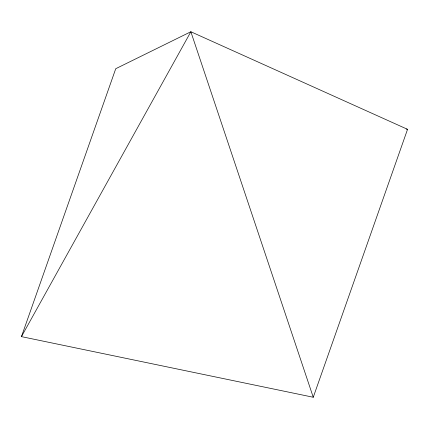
<?xml version="1.0" encoding="UTF-8"?>
<svg xmlns="http://www.w3.org/2000/svg" width="429" height="429" viewBox="0 0 429 429"><rect width="100%" height="100%" fill="white"/><g stroke="black" fill="none" stroke-linecap="round" stroke-linejoin="round"><path stroke-width="0.64" d="M21.45 336.631L115.744 68.71L190.862 31.746L407.55 129.333L313.256 397.254L21.45 336.631L190.862 31.746L313.256 397.254M406.236 129.065L407.55 129.333"/></g></svg>
